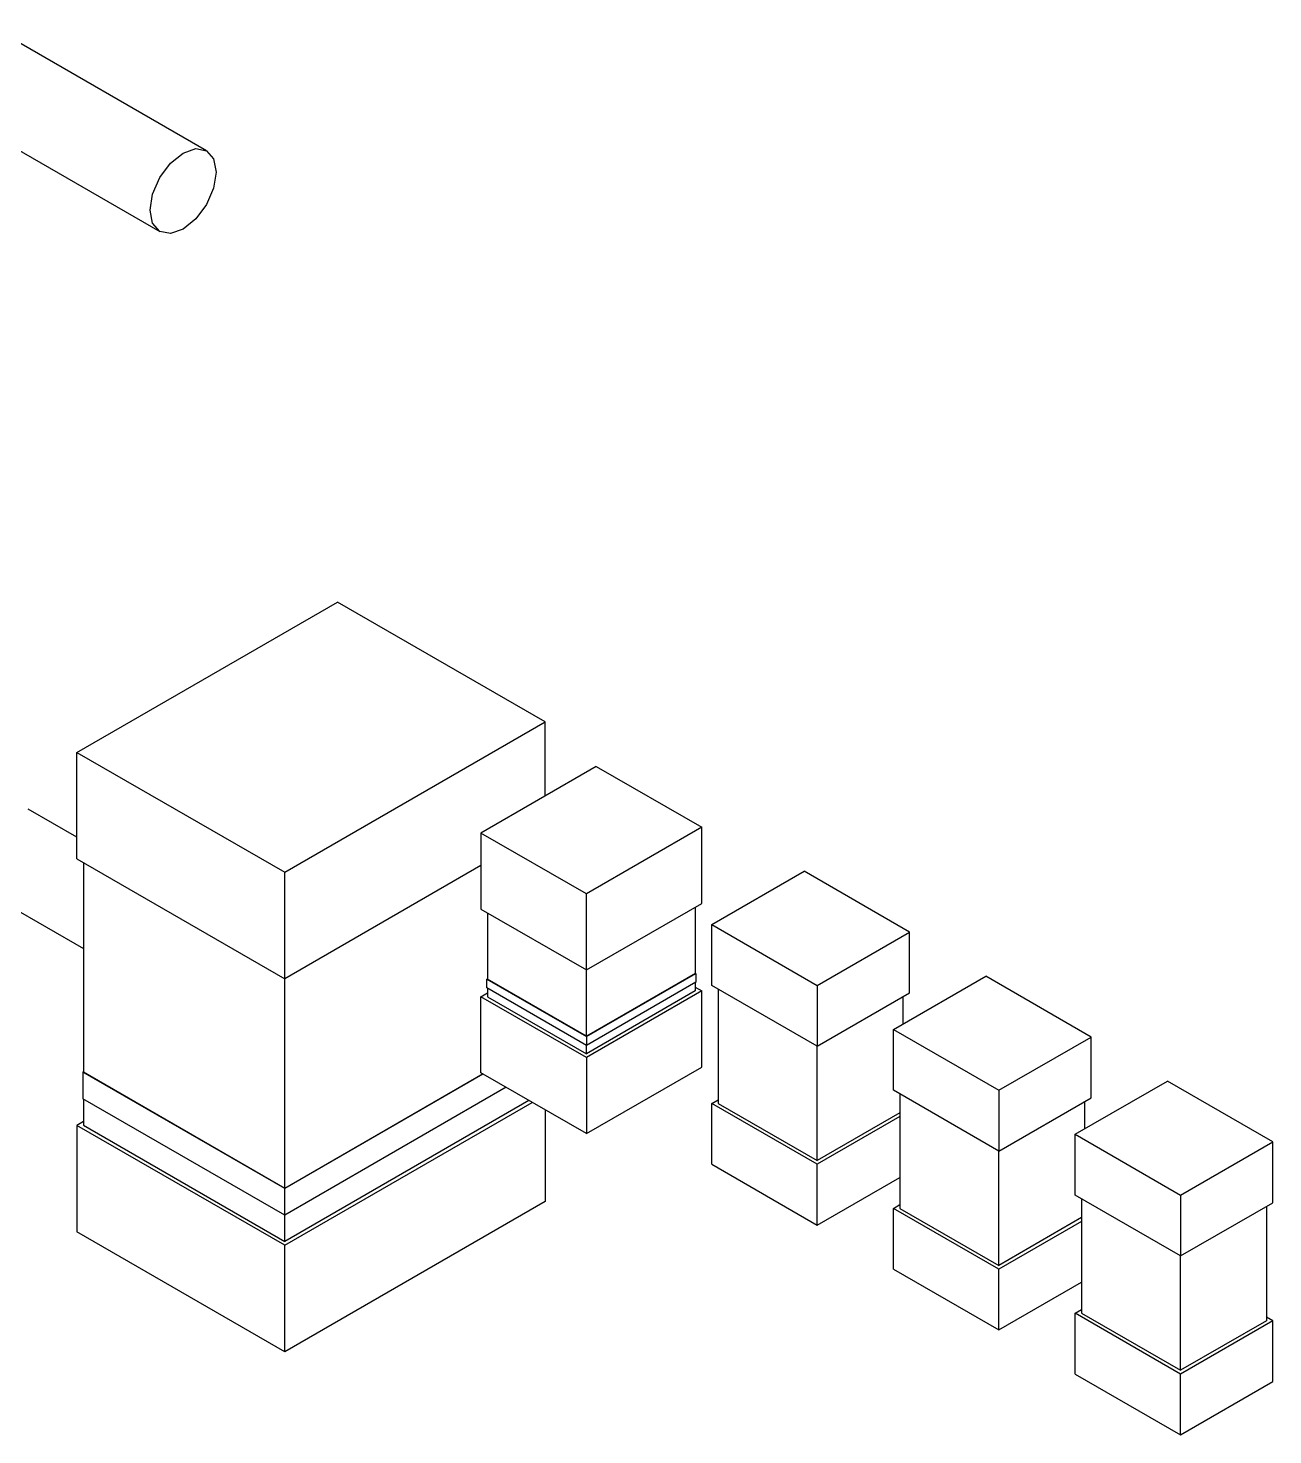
# Model space of a CAD drawing. Header units: millimetres. Extents: x -3 to 395, y 18 to 269.
# Drawn here: x 334.06 to 340.84, y 96.59 to 104.26 of the extents above; entities that cross this region are included whole.
import ezdxf

# ---------------------------------------------------------------- set-up
doc = ezdxf.new("R2010")
doc.units = ezdxf.units.MM

msp = doc.modelspace()

# ---------------------------------------------------------------- linework, layer by layer
at = {"color": 7, "linetype": 'Continuous', "lineweight": 25}
for p, q in [((335.0272, 103.593), (333.87, 104.2611)), ((333.8765, 103.6708), (334.7732, 103.1531)), ((334.3222, 100.3138), (335.7413, 101.1331)), ((336.8727, 100.48), (335.7413, 101.1331)), ((335.4535, 99.6607), (336.8727, 100.48)), ((336.8727, 100.0766), (336.8727, 100.48)), ((334.3222, 99.7333), (334.3222, 100.3138)), ((334.3222, 100.3138), (335.4535, 99.6607)), ((337.1513, 100.2375), (336.5227, 99.8746)), ((337.1513, 100.2375), (337.7255, 99.906)), ((334.3222, 99.852), (334.0561, 100.0056)), ((337.7255, 99.906), (337.0969, 99.5431)), ((337.7255, 99.4912), (337.7255, 99.906)), ((336.5227, 99.8746), (336.5227, 99.4598)), ((337.0969, 99.5431), (336.5227, 99.8746)), ((334.3222, 99.7333), (335.4535, 99.0801)), ((334.3582, 99.7124), (334.3582, 98.5725)), ((336.5227, 99.6973), (335.4535, 99.0801)), ((337.7799, 99.3758), (338.2827, 99.666)), ((338.8569, 99.3345), (338.2827, 99.666)), ((335.4535, 99.0801), (335.4535, 99.6607)), ((337.0969, 99.1283), (337.0969, 99.5431)), ((333.9547, 99.4776), (334.3582, 99.2446)), ((336.5227, 99.4598), (337.0969, 99.1283)), ((336.558, 99.4394), (336.558, 99.0785)), ((337.0969, 99.1283), (337.7255, 99.4912)), ((337.6901, 99.4708), (337.6901, 99.1099)), ((337.7799, 99.0443), (337.7799, 99.3758)), ((337.7799, 99.3758), (338.3541, 99.0443)), ((338.3541, 99.0443), (338.8569, 99.3345)), ((338.8569, 99.003), (338.8569, 99.3345)), ((337.0969, 98.7674), (337.0969, 99.1283)), ((335.4543, 97.9398), (335.4543, 99.0805)), ((336.558, 99.0809), (336.5545, 99.0789)), ((336.5545, 99.0307), (336.5545, 99.0789)), ((336.5545, 99.0789), (337.0976, 98.7654)), ((336.5545, 99.0789), (336.558, 99.0785)), ((337.0969, 98.7674), (336.558, 99.0785)), ((337.6901, 99.1099), (337.0969, 98.7674)), ((337.0976, 98.7654), (337.6937, 99.1095)), ((337.6937, 99.0613), (337.0976, 98.7172)), ((337.6937, 99.1095), (337.6901, 99.1115)), ((337.6901, 99.1099), (337.6937, 99.1095)), ((337.6901, 99.0593), (337.6901, 99.0144)), ((337.6937, 99.1095), (337.6937, 99.0613)), ((338.7699, 98.8043), (339.2726, 99.0945)), ((339.8468, 98.7631), (339.2726, 99.0945)), ((336.5227, 98.9829), (336.558, 99.0033)), ((337.0969, 98.6515), (336.5227, 98.9829)), ((336.5227, 98.5681), (336.5227, 98.9829)), ((337.0976, 98.7172), (336.5545, 99.0307)), ((336.558, 99.0286), (336.558, 98.9829)), ((336.558, 98.9829), (337.0969, 98.6719)), ((337.7255, 99.0144), (337.0969, 98.6515)), ((337.6901, 99.0144), (337.0969, 98.6719)), ((337.6901, 99.0348), (337.7255, 99.0144)), ((337.7255, 98.5995), (337.7255, 99.0144)), ((338.3541, 98.7128), (337.7799, 99.0443)), ((337.8153, 99.0238), (337.8153, 98.4008)), ((338.3541, 99.0443), (338.3541, 98.7128)), ((338.3541, 98.7128), (338.8569, 99.003)), ((338.8215, 98.9826), (338.8215, 98.8341)), ((337.0976, 98.7654), (337.0976, 98.7172)), ((338.7699, 98.4728), (338.7699, 98.8043)), ((338.7699, 98.8043), (339.3441, 98.4728)), ((339.3441, 98.4728), (339.8468, 98.7631)), ((339.8468, 98.4315), (339.8468, 98.7631)), ((337.0969, 98.6719), (337.0969, 98.7176)), ((338.3541, 98.0898), (338.3541, 98.7128)), ((337.0969, 98.6515), (337.0969, 98.2367)), ((337.0969, 98.2367), (337.7255, 98.5995)), ((334.3582, 98.5742), (334.3547, 98.5721)), ((334.3547, 98.5721), (334.3582, 98.5725)), ((335.4535, 97.9378), (334.3547, 98.5721)), ((334.3547, 98.5721), (334.3547, 98.4268)), ((334.3582, 98.5725), (335.4543, 97.9398)), ((336.5341, 98.5616), (335.4535, 97.9378)), ((335.4543, 97.9398), (336.5326, 98.5624)), ((337.0969, 98.2367), (336.5227, 98.5681)), ((339.7598, 98.2328), (340.2626, 98.523)), ((340.8367, 98.1916), (340.2626, 98.523)), ((336.6599, 98.4889), (335.4535, 97.7924)), ((339.3441, 98.1413), (338.7699, 98.4728)), ((338.8052, 98.4524), (338.8052, 97.8293)), ((339.3441, 98.4728), (339.3441, 98.1413)), ((335.4535, 97.7924), (334.3547, 98.4268)), ((334.3582, 98.4248), (334.3582, 98.2819)), ((335.4535, 97.6283), (336.8021, 98.4068)), ((336.7844, 98.417), (335.4543, 97.6491)), ((336.8727, 98.3661), (336.8727, 97.867)), ((337.7799, 98.4008), (337.8153, 98.4212)), ((338.3541, 98.0694), (337.7799, 98.4008)), ((337.7799, 98.0693), (337.7799, 98.4008)), ((337.8153, 98.4008), (338.3541, 98.0898)), ((339.3441, 98.1413), (339.8468, 98.4315)), ((339.8114, 98.4111), (339.8114, 98.2626)), ((334.3582, 98.3023), (334.3222, 98.2814)), ((334.3222, 98.2814), (334.3222, 97.7009)), ((335.4535, 97.6283), (334.3222, 98.2814)), ((334.3582, 98.2819), (335.4543, 97.6491)), ((338.8052, 98.3502), (338.3541, 98.0898)), ((338.8052, 98.3298), (338.3541, 98.0694)), ((339.7598, 97.9013), (339.7598, 98.2328)), ((339.7598, 98.2328), (340.334, 97.9013)), ((339.344, 97.5183), (339.344, 98.1413)), ((340.334, 97.9013), (340.8367, 98.1916)), ((340.8367, 97.8601), (340.8367, 98.1916)), ((337.7799, 98.0693), (338.3541, 97.7378)), ((338.3541, 97.7378), (338.3541, 98.0694)), ((338.3541, 97.7378), (338.8052, 97.9983)), ((335.4535, 97.7924), (335.4535, 97.9378)), ((340.334, 97.5698), (339.7598, 97.9013)), ((340.334, 97.9013), (340.334, 97.5698)), ((336.8727, 97.867), (335.4535, 97.0478)), ((338.7699, 97.8293), (338.8052, 97.8497)), ((339.3441, 97.4979), (338.7699, 97.8293)), ((338.7699, 97.4978), (338.7699, 97.8293)), ((338.8052, 97.8293), (339.344, 97.5183)), ((339.7952, 97.8809), (339.7952, 97.2578)), ((340.334, 97.5698), (340.8367, 97.8601)), ((340.8014, 97.8396), (340.8014, 97.2166)), ((335.4543, 97.6491), (335.4543, 97.7928)), ((339.7952, 97.7787), (339.344, 97.5183)), ((339.7952, 97.7583), (339.3441, 97.4979)), ((335.4535, 97.0478), (334.3222, 97.7009)), ((335.4535, 97.0478), (335.4535, 97.6283)), ((340.334, 96.9468), (340.334, 97.5698)), ((338.7699, 97.4978), (339.3441, 97.1664)), ((339.3441, 97.1664), (339.3441, 97.4979)), ((339.3441, 97.1664), (339.7952, 97.4268)), ((339.7598, 97.2578), (339.7952, 97.2783)), ((340.334, 96.9264), (339.7598, 97.2578)), ((339.7598, 96.9263), (339.7598, 97.2578)), ((339.7952, 97.2578), (340.334, 96.9468)), ((340.8014, 97.2166), (340.334, 96.9468)), ((340.8367, 97.2166), (340.334, 96.9264)), ((340.8367, 97.2166), (340.8014, 97.237)), ((340.8367, 96.8851), (340.8367, 97.2166)), ((339.7598, 96.9263), (340.334, 96.5949)), ((340.334, 96.5949), (340.334, 96.9264)), ((340.334, 96.5949), (340.8367, 96.8851))]:
    msp.add_line(p, q, dxfattribs=at)
at = {"color": 7, "linetype": 'Continuous', "lineweight": 25, "flags": 128}
msp.add_lwpolyline([(334.7206, 103.2694), (334.7343, 103.3567), (334.7732, 103.4464), (334.8315, 103.525), (334.9002, 103.5805), (334.9689, 103.6044), (335.0272, 103.593), (335.0662, 103.5482), (335.0798, 103.4768), (335.0662, 103.3895), (335.0272, 103.2997), (334.9689, 103.2211), (334.9002, 103.1657), (334.8315, 103.1418), (334.7732, 103.1531), (334.7343, 103.1979), (334.7206, 103.2694)], dxfattribs=at)

doc.saveas('drawing.dxf')
